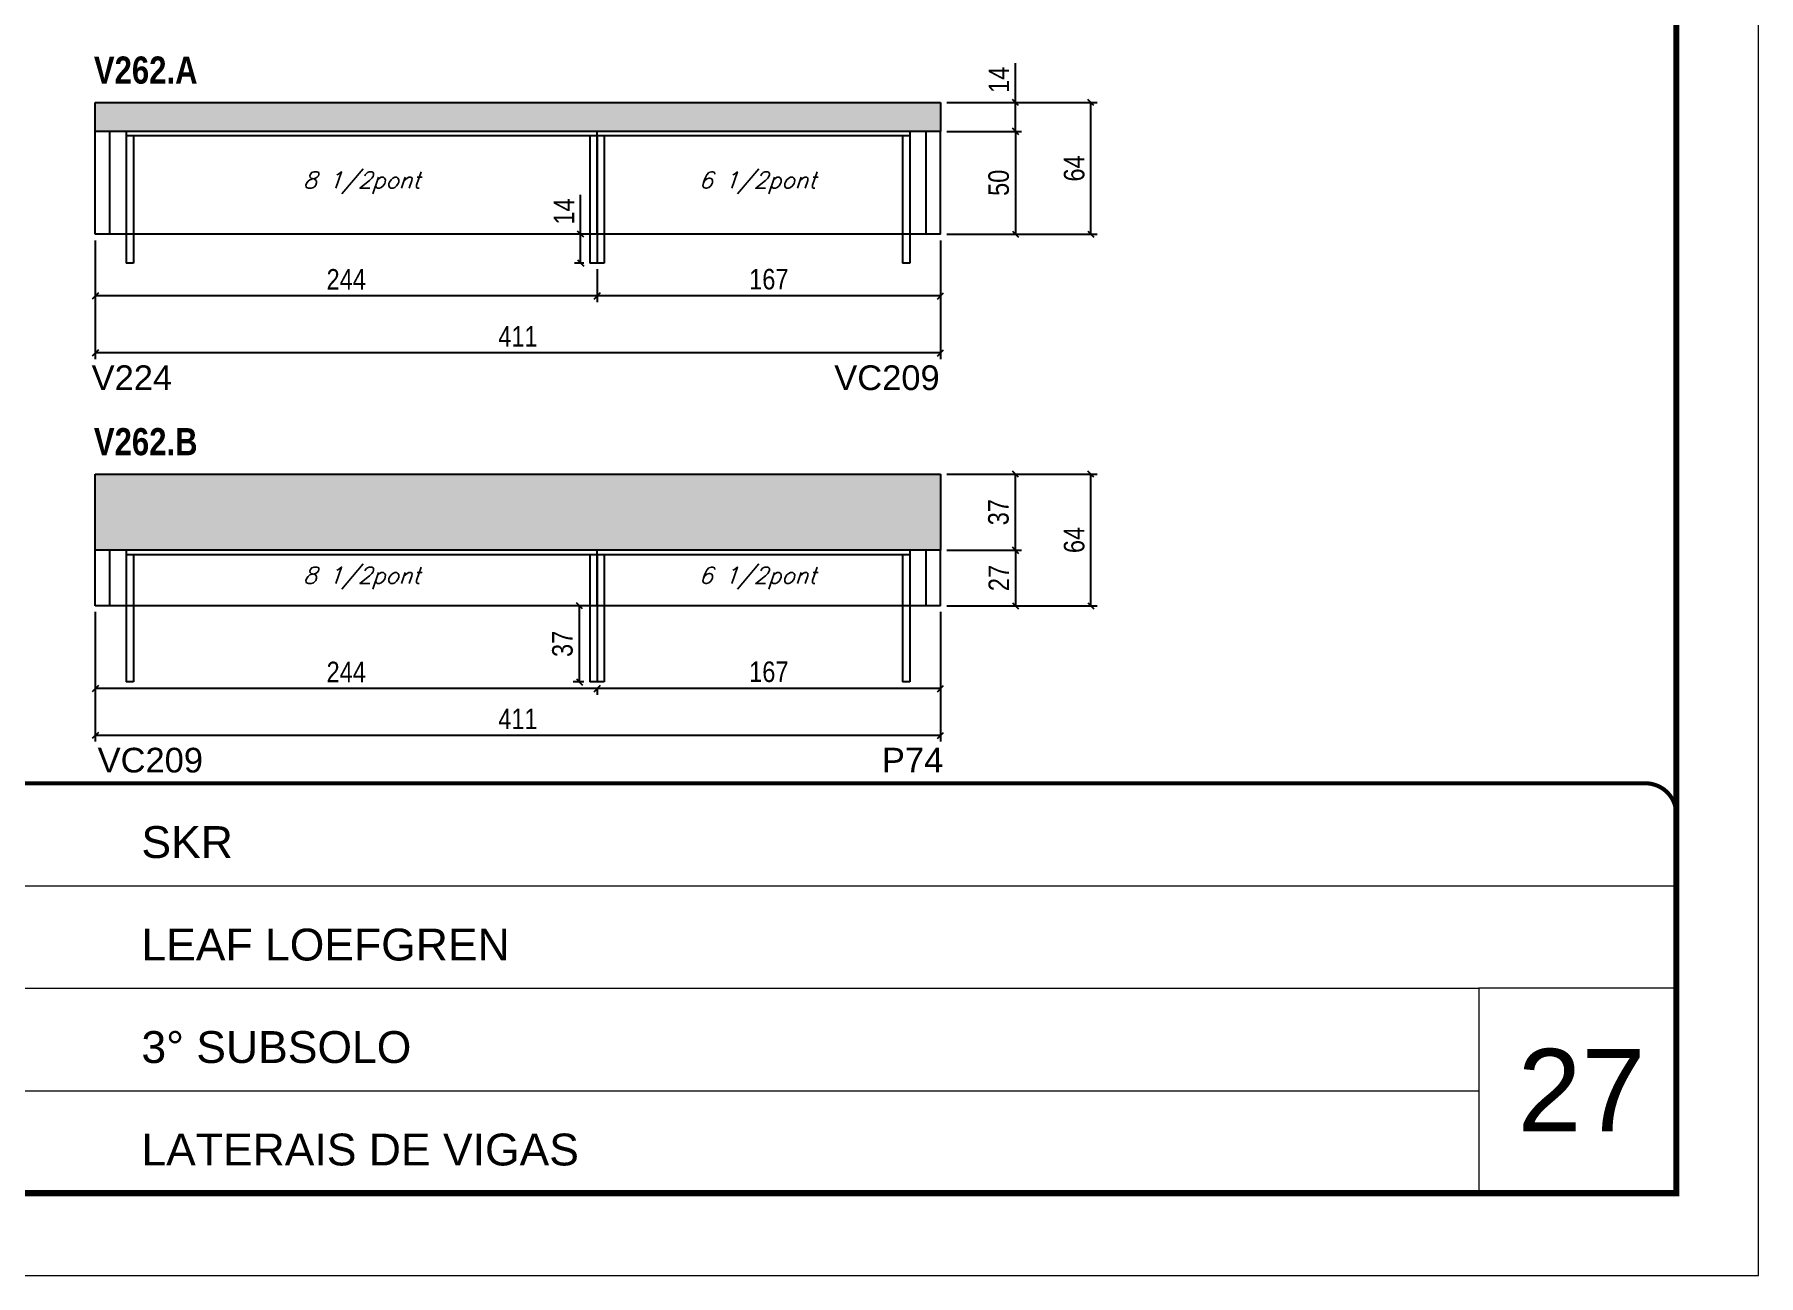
# Model space of a CAD drawing. Extents: x 3309 to 9590, y -2522 to 15424.
# Drawn here: x 7140 to 7978, y 6666 to 7270 of the extents above; entities that cross this region are included whole.
import ezdxf

# ---------------------------------------------------------------- set-up
doc = ezdxf.new("R2010")
doc.units = 0
doc.linetypes.add('CONTINUO', pattern=[0])
doc.linetypes.add('DASHED', pattern=[0.75, 0.5, -0.25])
for name, color, linetype in [('5', 5, 'Continuous'), ('COTA', 241, 'Continuous'), ('NOMENCLATURA', 7, 'Continuous'), ('Painéis', 200, 'Continuous'), ('SARR_2.2x7', 40, 'Continuous'), ('SARR_3.5x7', 81, 'Continuous'), ('texto', 7, 'Continuous')]:
    doc.layers.add(name, color=color, linetype=linetype)
for name, color, linetype, lineweight in [('CARIMBO', 255, 'Continuous', 9), ('Folhas', 255, 'Continuous', 9), ('SARRAFO DE PRESSAO', 251, 'DASHED', 9)]:
    doc.layers.add(name, color=color, linetype=linetype, lineweight=lineweight)
doc.styles.add('ARIAL', font='arial.ttf')
doc.styles.add('COTA TECNICA', font='techl___.ttf', dxfattribs={"height": 10})
doc.styles.add('Romans', font='romans.shx')
doc.styles.get("Standard").update_dxf_attribs({"font": 'arial.ttf'})
doc.styles.add('TECNICA', font='techb___.ttf', dxfattribs={"height": 10})
doc.dimstyles.new('PAINEL', dxfattribs={"dimtxt": 10, "dimasz": 3, "dimexe": 3, "dimexo": 3, "dimgap": 3, "dimtad": 1, "dimdec": 1, "dimzin": 12, "dimdsep": 46, "dimtxsty": 'COTA TECNICA', "dimblk1": 'OBLIQUE', "dimblk2": 'OBLIQUE', "dimsah": 1, "dimcen": 0.9, "dimclrd": 4, "dimclre": 4, "dimclrt": 240, "dimadec": 1, "dimazin": 3, "dimtfac": 1, "dimtdec": 1, "dimtmove": 0, "dimatfit": 3, "dimfxl": 1, "dimtolj": 1, "dimtzin": 12, "dimarcsym": 0})

# ---------------------------------------------------------------- blocks, each defined once
blk = doc.blocks.new('9999999999')
at = {"color": 30, "linetype": 'CONTINUO'}
for p, q in [((98564.56, 34379.64), (99583.98, 34379.64)), ((98564.56, 34329.83), (99487.98, 34329.83)), ((99583.98, 34329.83), (99487.98, 34329.83)), ((99487.98, 34329.83), (99487.98, 34230.21)), ((98564.56, 34280.02), (99487.98, 34280.02))]:
    blk.add_line(p, q, dxfattribs=at)
at = {"color": 30, "linetype": 'CONTINUO', "const_width": 2}
blk.add_lwpolyline([(99583.98, 34230.21), (99583.98, 34414.45, 0.414214), (99568.98, 34429.45), (98228.98, 34429.45, 0.414214), (98213.98, 34414.45), (98213.98, 34245.21, 0.414214), (98228.98, 34230.21), (99583.98, 34230.21)], format="xyb", dxfattribs=at)
at = {"layer": 'Folhas'}
blk.add_lwpolyline([(98138.98, 34190.21), (99623.98, 34190.21), (99623.98, 35240.21), (98138.98, 35240.21)], close=True, dxfattribs=at)
at = {"layer": 'Folhas', "color": 30, "const_width": 3}
blk.add_lwpolyline([(98213.98, 34230.21), (99583.98, 34230.21), (99583.98, 35200.21), (98213.98, 35200.21)], close=True, dxfattribs=at)
at = {"color": 7, "linetype": 'Continuous', "ltscale": 5, "style": 'ARIAL'}
for s, height, p in [('SKR', 15.483, (98837.68, 34393.13)), ('LEAF LOEFGREN', 15.4829, (98837.68, 34343.32)), ('3° SUBSOLO', 15.483, (98837.68, 34293.51)), ('LATERAIS DE VIGAS', 15.4829, (98837.68, 34243.7))]:
    blk.add_text(s, height=height, dxfattribs=at).set_placement(p)
blk = doc.blocks.new('_Oblique')
at = {"color": 0, "linetype": 'ByBlock', "lineweight": -2}
blk.add_line((-0.5, -0.5), (0.5, 0.5), dxfattribs=at)
blk = doc.blocks.new('*D856')
at = {"layer": 'COTA', "color": 4, "linetype": 'ByBlock', "lineweight": -2, "transparency": 16777216}
for p, q in [((7580.15, 7169.51), (7580.15, 7139.5)), ((7413.15, 7155.51), (7413.15, 7139.5)), ((7580.15, 7142.5), (7413.15, 7142.5))]:
    blk.add_line(p, q, dxfattribs=at)
at = {"layer": 'Defpoints', "color": 0, "linetype": 'ByBlock', "transparency": 16777216}
for p in [(7580.15, 7172.51), (7413.15, 7158.51), (7413.15, 7142.5)]:
    blk.add_point(p, dxfattribs=at)
at = {"layer": 'COTA', "color": 4, "linetype": 'ByBlock', "lineweight": -2, "transparency": 16777216, "xscale": 3, "yscale": 3, "zscale": 3, "rotation": 180}
blk.add_blockref('_Oblique', (7413.15, 7142.5), dxfattribs=at)
at = {"layer": 'COTA', "color": 4, "linetype": 'ByBlock', "lineweight": -2, "transparency": 16777216, "xscale": 3, "yscale": 3, "zscale": 3}
blk.add_blockref('_Oblique', (7580.15, 7142.5), dxfattribs=at)
at = {"layer": 'COTA', "color": 240, "linetype": 'ByBlock', "transparency": 16777216, "insert": (7496.65, 7150.6), "char_height": 10, "attachment_point": 5, "style": 'COTA TECNICA'}
blk.add_mtext('\\A1;167', dxfattribs=at)
blk = doc.blocks.new('*D857')
at = {"layer": 'COTA', "color": 4, "linetype": 'ByBlock', "lineweight": -2, "transparency": 16777216}
for p, q in [((7169.15, 7169.51), (7169.15, 7139.5)), ((7413.15, 7155.51), (7413.15, 7139.5)), ((7413.15, 7142.5), (7169.15, 7142.5))]:
    blk.add_line(p, q, dxfattribs=at)
at = {"layer": 'Defpoints', "color": 0, "linetype": 'ByBlock', "transparency": 16777216}
for p in [(7169.15, 7172.51), (7413.15, 7158.51), (7169.15, 7142.5)]:
    blk.add_point(p, dxfattribs=at)
at = {"layer": 'COTA', "color": 4, "linetype": 'ByBlock', "lineweight": -2, "transparency": 16777216, "xscale": 3, "yscale": 3, "zscale": 3, "rotation": 180}
blk.add_blockref('_Oblique', (7169.15, 7142.5), dxfattribs=at)
at = {"layer": 'COTA', "color": 4, "linetype": 'ByBlock', "lineweight": -2, "transparency": 16777216, "xscale": 3, "yscale": 3, "zscale": 3}
blk.add_blockref('_Oblique', (7413.15, 7142.5), dxfattribs=at)
at = {"layer": 'COTA', "color": 240, "linetype": 'ByBlock', "transparency": 16777216, "insert": (7291.15, 7150.58), "char_height": 10, "attachment_point": 5, "style": 'COTA TECNICA'}
blk.add_mtext('\\A1;244', dxfattribs=at)
blk = doc.blocks.new('*D858')
at = {"layer": 'COTA', "color": 4, "linetype": 'ByBlock', "lineweight": -2, "transparency": 16777216}
for p, q in [((7169.15, 7169.51), (7169.15, 7111.79)), ((7580.15, 7169.51), (7580.15, 7111.79)), ((7580.15, 7114.79), (7169.15, 7114.79))]:
    blk.add_line(p, q, dxfattribs=at)
at = {"layer": 'Defpoints', "color": 0, "linetype": 'ByBlock', "transparency": 16777216}
for p in [(7169.15, 7172.51), (7580.15, 7172.51), (7169.15, 7114.79)]:
    blk.add_point(p, dxfattribs=at)
at = {"layer": 'COTA', "color": 4, "linetype": 'ByBlock', "lineweight": -2, "transparency": 16777216, "xscale": 3, "yscale": 3, "zscale": 3, "rotation": 180}
blk.add_blockref('_Oblique', (7169.15, 7114.79), dxfattribs=at)
at = {"layer": 'COTA', "color": 4, "linetype": 'ByBlock', "lineweight": -2, "transparency": 16777216, "xscale": 3, "yscale": 3, "zscale": 3}
blk.add_blockref('_Oblique', (7580.15, 7114.79), dxfattribs=at)
at = {"layer": 'COTA', "color": 240, "linetype": 'ByBlock', "transparency": 16777216, "insert": (7374.65, 7122.87), "char_height": 10, "attachment_point": 5, "style": 'COTA TECNICA'}
blk.add_mtext('\\A1;411', dxfattribs=at)
blk = doc.blocks.new('*D859')
at = {"layer": 'COTA', "color": 4, "lineweight": -2, "transparency": 16777216}
for p, q in [((7583.15, 7222.51), (7619.55, 7222.51)), ((7616.55, 7222.51), (7616.55, 7172.51)), ((7583.15, 7172.51), (7619.55, 7172.51))]:
    blk.add_line(p, q, dxfattribs=at)
at = {"layer": 'Defpoints', "color": 0, "transparency": 16777216}
for p in [(7580.15, 7222.51), (7580.15, 7172.51), (7616.55, 7172.51)]:
    blk.add_point(p, dxfattribs=at)
at = {"layer": 'COTA', "color": 4, "lineweight": -2, "transparency": 16777216, "xscale": 3, "yscale": 3, "zscale": 3}
for p, rotation in [((7616.55, 7222.51), 90), ((7616.55, 7172.51), 270)]:
    blk.add_blockref('_Oblique', p, dxfattribs=dict(at, rotation=rotation))
at = {"layer": 'COTA', "color": 240, "transparency": 16777216, "insert": (7608.44, 7197.51), "char_height": 10, "attachment_point": 5, "rotation": 90, "style": 'COTA TECNICA'}
blk.add_mtext('\\A1;50', dxfattribs=at)
blk = doc.blocks.new('*D860')
at = {"layer": 'COTA', "color": 4, "lineweight": -2, "transparency": 16777216}
for p, q in [((7616.55, 7236.51), (7616.55, 7255.63)), ((7583.15, 7236.51), (7619.55, 7236.51)), ((7616.55, 7222.51), (7616.55, 7236.51)), ((7583.15, 7222.51), (7619.55, 7222.51))]:
    blk.add_line(p, q, dxfattribs=at)
at = {"layer": 'Defpoints', "color": 0, "transparency": 16777216}
for p in [(7580.15, 7236.51), (7616.55, 7236.51), (7580.15, 7222.51)]:
    blk.add_point(p, dxfattribs=at)
at = {"layer": 'COTA', "color": 4, "lineweight": -2, "transparency": 16777216, "xscale": 3, "yscale": 3, "zscale": 3}
for p, rotation in [((7616.55, 7236.51), 90), ((7616.55, 7222.51), 270)]:
    blk.add_blockref('_Oblique', p, dxfattribs=dict(at, rotation=rotation))
at = {"layer": 'COTA', "color": 240, "transparency": 16777216, "insert": (7608.48, 7247.57), "char_height": 10, "attachment_point": 5, "rotation": 90, "style": 'COTA TECNICA'}
blk.add_mtext('\\A1;14', dxfattribs=at)
blk = doc.blocks.new('*D861')
at = {"layer": 'COTA', "color": 4, "lineweight": -2, "transparency": 16777216}
for p, q in [((7583.15, 7236.51), (7656.25, 7236.51)), ((7653.25, 7172.51), (7653.25, 7236.51)), ((7583.15, 7172.51), (7656.25, 7172.51))]:
    blk.add_line(p, q, dxfattribs=at)
at = {"layer": 'Defpoints', "color": 0, "transparency": 16777216}
for p in [(7580.15, 7236.51), (7653.25, 7236.51), (7580.15, 7172.51)]:
    blk.add_point(p, dxfattribs=at)
at = {"layer": 'COTA', "color": 4, "lineweight": -2, "transparency": 16777216, "xscale": 3, "yscale": 3, "zscale": 3}
for p, rotation in [((7653.25, 7236.51), 90), ((7653.25, 7172.51), 270)]:
    blk.add_blockref('_Oblique', p, dxfattribs=dict(at, rotation=rotation))
at = {"layer": 'COTA', "color": 240, "transparency": 16777216, "insert": (7645.15, 7204.51), "char_height": 10, "attachment_point": 5, "rotation": 90, "style": 'COTA TECNICA'}
blk.add_mtext('\\A1;64', dxfattribs=at)
blk = doc.blocks.new('*D862')
at = {"layer": 'COTA', "color": 4, "linetype": 'ByBlock', "lineweight": -2, "transparency": 16777216}
for p, q in [((7580.15, 6988.91), (7580.15, 6948.68)), ((7413.15, 6951.91), (7413.15, 6948.68)), ((7580.15, 6951.68), (7413.15, 6951.68))]:
    blk.add_line(p, q, dxfattribs=at)
at = {"layer": 'Defpoints', "color": 0, "linetype": 'ByBlock', "transparency": 16777216}
for p in [(7580.15, 6991.91), (7413.15, 6954.91), (7413.15, 6951.68)]:
    blk.add_point(p, dxfattribs=at)
at = {"layer": 'COTA', "color": 4, "linetype": 'ByBlock', "lineweight": -2, "transparency": 16777216, "xscale": 3, "yscale": 3, "zscale": 3, "rotation": 180}
blk.add_blockref('_Oblique', (7413.15, 6951.68), dxfattribs=at)
at = {"layer": 'COTA', "color": 4, "linetype": 'ByBlock', "lineweight": -2, "transparency": 16777216, "xscale": 3, "yscale": 3, "zscale": 3}
blk.add_blockref('_Oblique', (7580.15, 6951.68), dxfattribs=at)
at = {"layer": 'COTA', "color": 240, "linetype": 'ByBlock', "transparency": 16777216, "insert": (7496.65, 6959.79), "char_height": 10, "attachment_point": 5, "style": 'COTA TECNICA'}
blk.add_mtext('\\A1;167', dxfattribs=at)
blk = doc.blocks.new('*D863')
at = {"layer": 'COTA', "color": 4, "linetype": 'ByBlock', "lineweight": -2, "transparency": 16777216}
for p, q in [((7169.15, 6988.91), (7169.15, 6948.68)), ((7413.15, 6951.68), (7169.15, 6951.68)), ((7413.15, 6951.91), (7413.15, 6948.68))]:
    blk.add_line(p, q, dxfattribs=at)
at = {"layer": 'Defpoints', "color": 0, "linetype": 'ByBlock', "transparency": 16777216}
for p in [(7169.15, 6991.91), (7169.15, 6951.68), (7413.15, 6954.91)]:
    blk.add_point(p, dxfattribs=at)
at = {"layer": 'COTA', "color": 4, "linetype": 'ByBlock', "lineweight": -2, "transparency": 16777216, "xscale": 3, "yscale": 3, "zscale": 3, "rotation": 180}
blk.add_blockref('_Oblique', (7169.15, 6951.68), dxfattribs=at)
at = {"layer": 'COTA', "color": 4, "linetype": 'ByBlock', "lineweight": -2, "transparency": 16777216, "xscale": 3, "yscale": 3, "zscale": 3}
blk.add_blockref('_Oblique', (7413.15, 6951.68), dxfattribs=at)
at = {"layer": 'COTA', "color": 240, "linetype": 'ByBlock', "transparency": 16777216, "insert": (7291.15, 6959.76), "char_height": 10, "attachment_point": 5, "style": 'COTA TECNICA'}
blk.add_mtext('\\A1;244', dxfattribs=at)
blk = doc.blocks.new('*D864')
at = {"layer": 'COTA', "color": 4, "linetype": 'ByBlock', "lineweight": -2, "transparency": 16777216}
for p, q in [((7169.15, 6988.91), (7169.15, 6925.91)), ((7580.15, 6988.91), (7580.15, 6925.91)), ((7580.15, 6928.91), (7169.15, 6928.91))]:
    blk.add_line(p, q, dxfattribs=at)
at = {"layer": 'Defpoints', "color": 0, "linetype": 'ByBlock', "transparency": 16777216}
for p in [(7169.15, 6991.91), (7580.15, 6991.91), (7169.15, 6928.91)]:
    blk.add_point(p, dxfattribs=at)
at = {"layer": 'COTA', "color": 4, "linetype": 'ByBlock', "lineweight": -2, "transparency": 16777216, "xscale": 3, "yscale": 3, "zscale": 3, "rotation": 180}
blk.add_blockref('_Oblique', (7169.15, 6928.91), dxfattribs=at)
at = {"layer": 'COTA', "color": 4, "linetype": 'ByBlock', "lineweight": -2, "transparency": 16777216, "xscale": 3, "yscale": 3, "zscale": 3}
blk.add_blockref('_Oblique', (7580.15, 6928.91), dxfattribs=at)
at = {"layer": 'COTA', "color": 240, "linetype": 'ByBlock', "transparency": 16777216, "insert": (7374.65, 6936.99), "char_height": 10, "attachment_point": 5, "style": 'COTA TECNICA'}
blk.add_mtext('\\A1;411', dxfattribs=at)
blk = doc.blocks.new('*D865')
at = {"layer": 'COTA', "color": 4, "lineweight": -2, "transparency": 16777216}
for p, q in [((7583.15, 7018.91), (7619.55, 7018.91)), ((7616.55, 7018.91), (7616.55, 6991.91)), ((7583.15, 6991.91), (7619.55, 6991.91))]:
    blk.add_line(p, q, dxfattribs=at)
at = {"layer": 'Defpoints', "color": 0, "transparency": 16777216}
for p in [(7580.15, 7018.91), (7580.15, 6991.91), (7616.55, 6991.91)]:
    blk.add_point(p, dxfattribs=at)
at = {"layer": 'COTA', "color": 4, "lineweight": -2, "transparency": 16777216, "xscale": 3, "yscale": 3, "zscale": 3}
for p, rotation in [((7616.55, 7018.91), 90), ((7616.55, 6991.91), 270)]:
    blk.add_blockref('_Oblique', p, dxfattribs=dict(at, rotation=rotation))
at = {"layer": 'COTA', "color": 240, "transparency": 16777216, "insert": (7608.48, 7005.41), "char_height": 10, "attachment_point": 5, "rotation": 90, "style": 'COTA TECNICA'}
blk.add_mtext('\\A1;27', dxfattribs=at)
blk = doc.blocks.new('*D866')
at = {"layer": 'COTA', "color": 4, "lineweight": -2, "transparency": 16777216}
for p, q in [((7583.15, 7055.91), (7619.55, 7055.91)), ((7616.55, 7018.91), (7616.55, 7055.91)), ((7583.15, 7018.91), (7619.55, 7018.91))]:
    blk.add_line(p, q, dxfattribs=at)
at = {"layer": 'Defpoints', "color": 0, "transparency": 16777216}
for p in [(7580.15, 7055.91), (7616.55, 7055.91), (7580.15, 7018.91)]:
    blk.add_point(p, dxfattribs=at)
at = {"layer": 'COTA', "color": 4, "lineweight": -2, "transparency": 16777216, "xscale": 3, "yscale": 3, "zscale": 3}
for p, rotation in [((7616.55, 7055.91), 90), ((7616.55, 7018.91), 270)]:
    blk.add_blockref('_Oblique', p, dxfattribs=dict(at, rotation=rotation))
at = {"layer": 'COTA', "color": 240, "transparency": 16777216, "insert": (7608.33, 7037.41), "char_height": 10, "attachment_point": 5, "rotation": 90, "style": 'COTA TECNICA'}
blk.add_mtext('\\A1;37', dxfattribs=at)
blk = doc.blocks.new('*D867')
at = {"layer": 'COTA', "color": 4, "lineweight": -2, "transparency": 16777216}
for p, q in [((7583.15, 7055.91), (7656.25, 7055.91)), ((7653.25, 6991.91), (7653.25, 7055.91)), ((7583.15, 6991.91), (7656.25, 6991.91))]:
    blk.add_line(p, q, dxfattribs=at)
at = {"layer": 'Defpoints', "color": 0, "transparency": 16777216}
for p in [(7580.15, 7055.91), (7653.25, 7055.91), (7580.15, 6991.91)]:
    blk.add_point(p, dxfattribs=at)
at = {"layer": 'COTA', "color": 4, "lineweight": -2, "transparency": 16777216, "xscale": 3, "yscale": 3, "zscale": 3}
for p, rotation in [((7653.25, 7055.91), 90), ((7653.25, 6991.91), 270)]:
    blk.add_blockref('_Oblique', p, dxfattribs=dict(at, rotation=rotation))
at = {"layer": 'COTA', "color": 240, "transparency": 16777216, "insert": (7645.15, 7023.91), "char_height": 10, "attachment_point": 5, "rotation": 90, "style": 'COTA TECNICA'}
blk.add_mtext('\\A1;64', dxfattribs=at)
blk = doc.blocks.new('*D1137')
at = {"layer": 'COTA', "color": 4, "lineweight": -2, "transparency": 16777216}
for p, q in [((7405.14, 7172.51), (7405.14, 7191.63)), ((7406.65, 7172.51), (7402.14, 7172.51)), ((7405.14, 7158.51), (7405.14, 7172.51)), ((7406.65, 7158.51), (7402.14, 7158.51))]:
    blk.add_line(p, q, dxfattribs=at)
at = {"layer": 'Defpoints', "color": 0, "transparency": 16777216}
for p in [(7405.14, 7172.51), (7409.65, 7172.51), (7409.65, 7158.51)]:
    blk.add_point(p, dxfattribs=at)
at = {"layer": 'COTA', "color": 4, "lineweight": -2, "transparency": 16777216, "xscale": 3, "yscale": 3, "zscale": 3}
for p, rotation in [((7405.14, 7172.51), 90), ((7405.14, 7158.51), 270)]:
    blk.add_blockref('_Oblique', p, dxfattribs=dict(at, rotation=rotation))
at = {"layer": 'COTA', "color": 240, "transparency": 16777216, "insert": (7397.06, 7183.57), "char_height": 10, "attachment_point": 5, "rotation": 90, "style": 'COTA TECNICA'}
blk.add_mtext('\\A1;14', dxfattribs=at)
blk = doc.blocks.new('*D1138')
at = {"layer": 'COTA', "color": 4, "lineweight": -2, "transparency": 16777216}
for p, q in [((7406.65, 6991.91), (7401.55, 6991.91)), ((7404.55, 6954.91), (7404.55, 6991.91)), ((7406.65, 6954.91), (7401.55, 6954.91))]:
    blk.add_line(p, q, dxfattribs=at)
at = {"layer": 'Defpoints', "color": 0, "transparency": 16777216}
for p in [(7404.55, 6991.91), (7409.65, 6991.91), (7409.65, 6954.91)]:
    blk.add_point(p, dxfattribs=at)
at = {"layer": 'COTA', "color": 4, "lineweight": -2, "transparency": 16777216, "xscale": 3, "yscale": 3, "zscale": 3}
for p, rotation in [((7404.55, 6991.91), 90), ((7404.55, 6954.91), 270)]:
    blk.add_blockref('_Oblique', p, dxfattribs=dict(at, rotation=rotation))
at = {"layer": 'COTA', "color": 240, "transparency": 16777216, "insert": (7396.33, 6973.41), "char_height": 10, "attachment_point": 5, "rotation": 90, "style": 'COTA TECNICA'}
blk.add_mtext('\\A1;37', dxfattribs=at)

msp = doc.modelspace()

# ---------------------------------------------------------------- hatches: boundary and pattern name
at = {"layer": 'COTA'}
h = msp.add_hatch(dxfattribs=at)
h.set_pattern_fill('AR-CONC', color=256, scale=0.03)
h.set_pattern_definition([(50, (510.6673, 130.565), (5.46554, -0.4781726), [0.5715, -6.2865]), (355, (510.6673, 130.565), (-1.0573026, 5.7317054), [0.4572, -5.0292175]), (100.451445, (511.123, 130.525), (4.4082374, 5.2535326), [0.4857003, -5.3427073]), (46.1842, (510.667, 132.089), (8.1323712, -1.26127), [0.85725, -9.42975]), (96.63556, (511.345, 131.984), (7.122124, 7.422784), [0.728551, -8.014068]), (351.18415, (510.667, 132.089), (7.122124, 7.422784), [0.685799, -7.543792]), (21, (511.4293, 131.708), (4.5484317, -3.067956), [0.5715, -6.2865]), (326, (511.4293, 131.708), (1.854061, 5.525639), [0.4572, -5.0292]), (71.451445, (511.8083, 131.4524), (6.4024926, 2.457683), [0.4857003, -5.342698]), (37.5, (510.6673, 130.565), (0.0926581, 2.53665117), [0, -4.96824, 0, -5.1054, 0, -5.04825]), (7.5, (510.6673, 130.565), (2.0045899, 3.00541724), [0, -2.91084, 0, -4.85394, 0, -1.92405]), (327.5, (508.968, 130.565), (4.06771786, -0.1718623), [0, -1.905, 0, -5.9436, 0, -7.8867]), (317.5, (508.206, 130.565), (4.4438754, 0.7627947), [0, -2.4765, 0, -3.94716, 0, -5.6007])])
h.paths.add_polyline_path([(7580.15, 7222.51), (7580.15, 7236.51), (7169.15, 7236.51), (7169.15, 7222.51)])
h = msp.add_hatch(dxfattribs=at)
h.set_pattern_fill('AR-CONC', color=256, scale=0.03)
h.set_pattern_definition([(50, (510.6673, -73.0432), (5.46554, -0.4781726), [0.5715, -6.2865]), (355, (510.6673, -73.043), (-1.0573026, 5.7317054), [0.4572, -5.0292175]), (100.451445, (511.123, -73.083), (4.4082374, 5.2535326), [0.4857003, -5.3427073]), (46.1842, (510.667, -71.519), (8.1323712, -1.26127), [0.85725, -9.42975]), (96.63556, (511.345, -71.624), (7.122124, 7.422784), [0.728551, -8.014068]), (351.18415, (510.667, -71.519), (7.122124, 7.422784), [0.685799, -7.543792]), (21, (511.4293, -71.9002), (4.5484317, -3.067956), [0.5715, -6.2865]), (326, (511.4293, -71.9), (1.854061, 5.525639), [0.4572, -5.0292]), (71.451445, (511.8083, -72.156), (6.4024926, 2.457683), [0.4857003, -5.342698]), (37.5, (510.6673, -73.0432), (0.0926581, 2.53665117), [0, -4.96824, 0, -5.1054, 0, -5.04825]), (7.5, (510.6673, -73.0432), (2.0045899, 3.00541724), [0, -2.91084, 0, -4.85394, 0, -1.92405]), (327.5, (508.968, -73.0432), (4.06771786, -0.1718623), [0, -1.905, 0, -5.9436, 0, -7.8867]), (317.5, (508.206, -73.0432), (4.4438754, 0.7627947), [0, -2.4765, 0, -3.94716, 0, -5.6007])])
h.paths.add_polyline_path([(7580.15, 7018.91), (7580.15, 7055.91), (7169.15, 7055.91), (7169.15, 7018.91)])

# ---------------------------------------------------------------- linework, layer by layer
for p, q in [((7169.15, 7222.51), (7169.15, 7236.51)), ((7169.15, 7236.51), (7580.15, 7236.51)), ((7580.15, 7236.51), (7580.15, 7222.51)), ((7413.15, 7172.51), (7413.15, 7158.51)), ((7187.65, 7158.51), (7184.15, 7158.51)), ((7416.65, 7158.51), (7409.65, 7158.51)), ((7565.15, 7158.51), (7561.65, 7158.51)), ((7169.15, 7018.91), (7169.15, 7055.91)), ((7169.15, 7055.91), (7580.15, 7055.91)), ((7580.15, 7055.91), (7580.15, 7018.91)), ((7413.15, 6991.91), (7413.15, 6954.91)), ((7187.65, 6954.91), (7184.15, 6954.91)), ((7416.65, 6954.91), (7409.65, 6954.91)), ((7565.15, 6954.91), (7561.65, 6954.91))]:
    msp.add_line(p, q, dxfattribs=at)
at = {"layer": 'Painéis', "linetype": 'ByBlock'}
for p, q in [((7580.15, 7222.51), (7169.15, 7222.51)), ((7169.15, 7172.51), (7169.15, 7222.51)), ((7413.15, 7172.51), (7413.15, 7222.51)), ((7580.15, 7172.51), (7580.15, 7222.51)), ((7580.15, 7172.51), (7169.15, 7172.51)), ((7580.15, 7018.91), (7169.15, 7018.91)), ((7169.15, 6991.91), (7169.15, 7018.91)), ((7413.15, 6991.91), (7413.15, 7018.91)), ((7580.15, 6991.91), (7580.15, 7018.91)), ((7580.15, 6991.91), (7169.15, 6991.91))]:
    msp.add_line(p, q, dxfattribs=at)
at = {"layer": 'SARR_2.2x7', "linetype": 'Continuous'}
for p, q in [((7176.15, 7172.51), (7176.15, 7222.51)), ((7413.15, 7220.31), (7184.15, 7220.31)), ((7565.15, 7220.31), (7413.15, 7220.31)), ((7573.15, 7172.51), (7573.15, 7222.51)), ((7176.15, 6991.91), (7176.15, 7018.91)), ((7413.15, 7016.71), (7184.15, 7016.71)), ((7565.15, 7016.71), (7413.15, 7016.71)), ((7573.15, 6991.91), (7573.15, 7018.91))]:
    msp.add_line(p, q, dxfattribs=at)
at = {"layer": 'SARR_3.5x7'}
for p, q in [((7184.15, 7222.51), (7184.15, 7158.51)), ((7187.65, 7220.31), (7187.65, 7158.51)), ((7409.65, 7220.31), (7409.65, 7158.51)), ((7413.15, 7220.31), (7413.15, 7172.51)), ((7416.65, 7220.31), (7416.65, 7158.51)), ((7561.65, 7220.31), (7561.65, 7158.51)), ((7565.15, 7222.51), (7565.15, 7158.51)), ((7184.15, 7018.91), (7184.15, 6954.91)), ((7187.65, 7016.71), (7187.65, 6954.91)), ((7409.65, 7016.71), (7409.65, 6954.91)), ((7413.15, 7016.71), (7413.15, 6991.91)), ((7416.65, 7016.71), (7416.65, 6954.91)), ((7561.65, 7016.71), (7561.65, 6954.91)), ((7565.15, 7018.91), (7565.15, 6954.91))]:
    msp.add_line(p, q, dxfattribs=at)

# ---------------------------------------------------------------- block references
at = {"layer": 'SARRAFO DE PRESSAO', "color": 6, "linetype": 'ByBlock'}
msp.add_blockref('9999999999', (-91646.11, -27523.8), dxfattribs=at)

# ---------------------------------------------------------------- texts
at = {"layer": '5', "linetype": 'Continuous'}
for s, rotation, p in [('V224', 0.00004, (7167.36, 7096.78)), ('VC209', 0.00004, (7528.47, 7096.78)), ('VC209', 359.99996, (7170.27, 6910.9)), ('P74', 359.99996, (7551.64, 6910.9))]:
    msp.add_text(s, height=12, rotation=rotation, dxfattribs=at).set_placement(p)
at = {"layer": 'CARIMBO', "style": 'ARIAL'}
msp.add_text('27', height=40, dxfattribs=at).set_placement((7860.73, 6736.55))
at = {"layer": 'NOMENCLATURA', "style": 'TECNICA'}
for s, p in [('V262.A', (7168.44, 7245.7)), ('V262.B', (7168.44, 7065.09))]:
    msp.add_text(s, height=13.2, dxfattribs=at).set_placement(p)
at = {"layer": 'texto', "color": 2, "char_height": 8, "attachment_point": 5, "style": 'Romans'}
for s, insert in [('{\\Q19;\\C256;8 1/2pont}', (7298.65, 7197.51)), ('{\\Q19;\\C256;6 1/2pont}', (7491.15, 7197.51)), ('{\\Q19;\\C256;8 1/2pont}', (7298.65, 7005.41)), ('{\\Q19;\\C256;6 1/2pont}', (7491.15, 7005.41))]:
    msp.add_mtext(s, dxfattribs=dict(at, insert=insert))

# ---------------------------------------------------------------- dimensions: what is measured, and where the dimension line sits
at = {"layer": 'COTA'}
for base, p1, p2, picture, middle in [((7616.55, 7236.51), (7580.15, 7222.51), (7580.15, 7236.51), '*D860', (7608.48, 7247.57)), ((7653.25, 7236.51), (7580.15, 7172.51), (7580.15, 7236.51), '*D861', (7645.15, 7204.51)), ((7616.55, 7172.51), (7580.15, 7222.51), (7580.15, 7172.51), '*D859', (7608.44, 7197.51)), ((7405.14, 7172.51), (7409.65, 7158.51), (7409.65, 7172.51), '*D1137', (7397.06, 7183.57)), ((7616.55, 7055.91), (7580.15, 7018.91), (7580.15, 7055.91), '*D866', (7608.33, 7037.41)), ((7653.25, 7055.91), (7580.15, 6991.91), (7580.15, 7055.91), '*D867', (7645.15, 7023.91)), ((7616.55, 6991.91), (7580.15, 7018.91), (7580.15, 6991.91), '*D865', (7608.48, 7005.41)), ((7404.55, 6991.91), (7409.65, 6954.91), (7409.65, 6991.91), '*D1138', (7396.33, 6973.41))]:
    dim = msp.add_linear_dim(base=base, p1=p1, p2=p2, angle=90, dimstyle='PAINEL', dxfattribs=at)
    dim.commit()
    dim.dimension.update_dxf_attribs({"geometry": picture, "text_midpoint": middle})
at = {"layer": 'COTA', "linetype": 'ByBlock'}
for base, p1, p2, picture, middle in [((7169.15, 7142.5), (7413.15, 7158.51), (7169.15, 7172.51), '*D857', (7291.15, 7150.58)), ((7169.15, 6951.68), (7413.15, 6954.91), (7169.15, 6991.91), '*D863', (7291.15, 6959.76))]:
    dim = msp.add_linear_dim(base=base, p1=p1, p2=p2, angle=180, dimstyle='PAINEL', override={"dimtmove": 1}, dxfattribs=at)
    dim.commit()
    dim.dimension.update_dxf_attribs({"geometry": picture, "text_midpoint": middle})
for base, p1, p2, picture, middle in [((7169.15, 7114.79), (7580.15, 7172.51), (7169.15, 7172.51), '*D858', (7374.65, 7122.87)), ((7413.15, 7142.5), (7580.15, 7172.51), (7413.15, 7158.51), '*D856', (7496.65, 7150.6)), ((7169.15, 6928.91), (7580.15, 6991.91), (7169.15, 6991.91), '*D864', (7374.65, 6936.99)), ((7413.15, 6951.68), (7580.15, 6991.91), (7413.15, 6954.91), '*D862', (7496.65, 6959.79))]:
    dim = msp.add_linear_dim(base=base, p1=p1, p2=p2, angle=180, dimstyle='PAINEL', dxfattribs=at)
    dim.commit()
    dim.dimension.update_dxf_attribs({"geometry": picture, "text_midpoint": middle})

doc.saveas('drawing.dxf')
